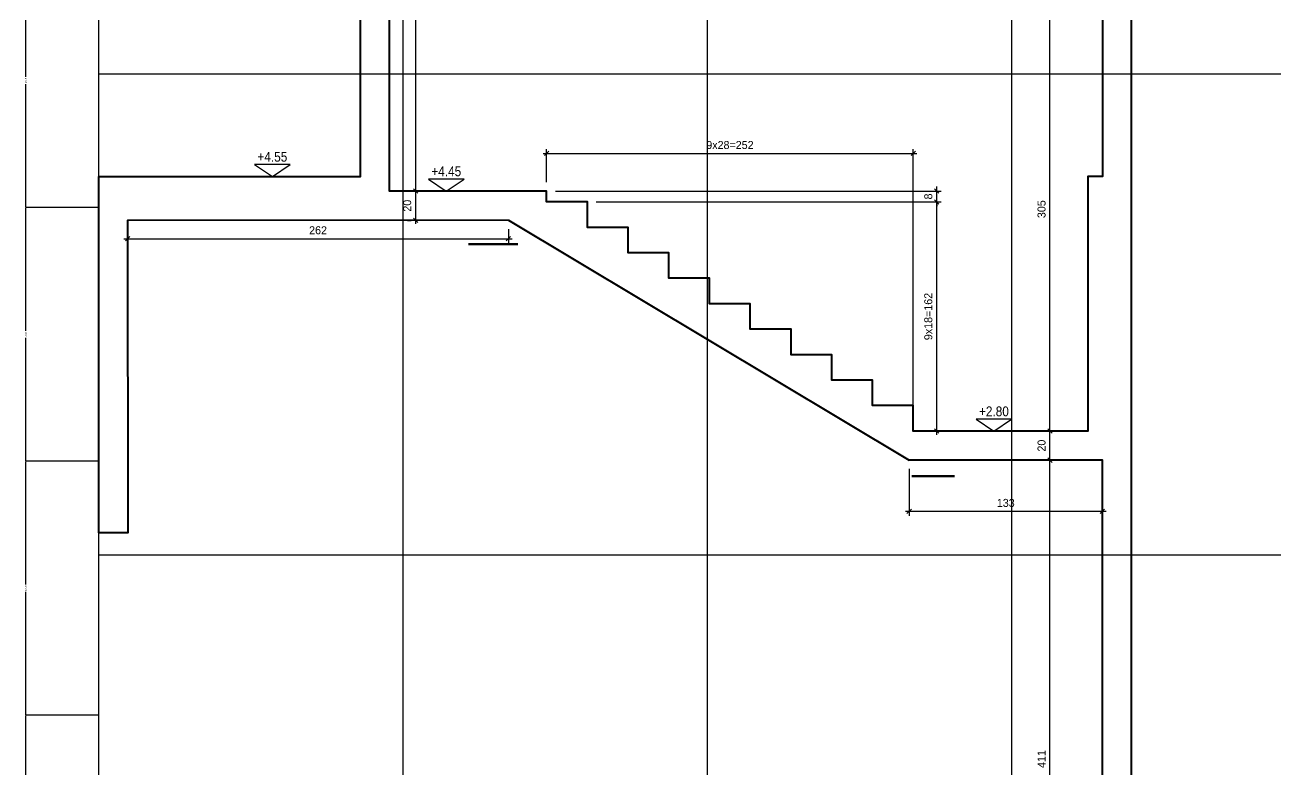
# Model space of a CAD drawing. Header units: inches. Extents: x -5298 to 11252, y 8210 to 22495.
# Drawn here: x 6446 to 7306, y 15653 to 16166 of the extents above; entities that cross this region are included whole.
import ezdxf
from ezdxf.enums import TextEntityAlignment as Align

# ---------------------------------------------------------------- set-up
doc = ezdxf.new("R2010")
doc.units = ezdxf.units.IN
doc.header["$LTSCALE"] = 11
doc.header["$MEASUREMENT"] = 0
doc.layers.get('Defpoints').update_dxf_attribs({"color": 40})
for name, color, linetype in [('BEAM', 3, 'Continuous'), ('dim', 3, 'Continuous'), ('dim-50-v', 2, 'Continuous'), ('otm-text', 1, 'Continuous'), ('P-lines', 3, 'Continuous')]:
    doc.layers.add(name, color=color, linetype=linetype)
doc.layers.add('W', color=1, linetype='Continuous', lineweight=50)
doc.layers.add('W-Conc', color=3, linetype='Continuous', lineweight=40)
doc.styles.add('danmm', font='danmm.shx', dxfattribs={"width": 0.9})
doc.styles.add('HEBTXT', font='hebtxt-weld.shx')
doc.styles.add('ROMANS', font='romans')
doc.styles.get("Standard").update_dxf_attribs({"font": 'arial.ttf'})
doc.dimstyles.new('25', dxfattribs={"dimtxt": 5.5, "dimasz": 3, "dimexe": 3, "dimexo": 6, "dimgap": 3, "dimtad": 1, "dimdec": 0, "dimrnd": 0.5, "dimtxsty": 'HEBTXT', "dimblk1": 'OBLIQUE', "dimblk2": 'OBLIQUE', "dimsah": 1, "dimcen": 1, "dimdle": 2.5, "dimclre": 9, "dimclrt": 3, "dimazin": 3, "dimtfac": 1, "dimtdec": 0, "dimtix": 1, "dimtmove": 2, "dimatfit": 3, "dimldrblk": 'OBLIQUE'})
doc.dimstyles.get("Standard").update_dxf_attribs({"dimtxt": 2.5, "dimasz": 2.5, "dimexe": 1.25, "dimexo": 0.625, "dimtad": 1, "dimtxsty": 'Standard', "dimcen": 2.5, "dimazin": 3, "dimtfac": 1, "dimtmove": 0, "dimatfit": 3})

# ---------------------------------------------------------------- blocks, each defined once
blk = doc.blocks.new('MF1')
blk.add_lwpolyline([(30, 20), (0, 0), (-30, 20)], close=True)
at = {"style": 'ROMANS'}
blk.add_attdef('0', text='', height=6, dxfattribs=at).set_placement((0, 25), align=Align.CENTER)
blk = doc.blocks.new('_OBLIQUE')
at = {"color": 0, "linetype": 'ByBlock'}
blk.add_line((-0.5, -0.5), (0.5, 0.5), dxfattribs=at)
blk = doc.blocks.new('*D841')
at = {"layer": 'Defpoints', "color": 0, "ltscale": 5, "transparency": 16777216}
for p in [(6713.92, 16331.55, 0.01), (6714.12, 16051.47), (6722, 16051.47, 0.01)]:
    blk.add_point(p, dxfattribs=at)
at = {"layer": 'dim-50-v', "color": 0, "lineweight": -2, "ltscale": 5, "transparency": 16777216}
blk.add_line((6714.12, 16334.05), (6714.12, 16048.97), dxfattribs=at)
at = {"layer": 'dim-50-v', "color": 9, "lineweight": -2, "ltscale": 5, "transparency": 16777216}
for p, q in [((6719.92, 16331.55), (6717.12, 16331.55)), ((6716, 16051.47), (6711.12, 16051.47))]:
    blk.add_line(p, q, dxfattribs=at)
at = {"layer": 'dim-50-v', "color": 0, "lineweight": -2, "ltscale": 5, "transparency": 16777216, "xscale": 3, "yscale": 3, "zscale": 3}
for p, rotation in [((6714.12, 16331.55), 90), ((6714.12, 16051.47), 270)]:
    blk.add_blockref('_OBLIQUE', p, dxfattribs=dict(at, rotation=rotation))
at = {"layer": 'dim-50-v', "color": 3, "ltscale": 5, "transparency": 16777216, "insert": (6708.37, 16191.51), "char_height": 5.5, "attachment_point": 5, "rotation": 90, "style": 'HEBTXT'}
blk.add_mtext('\\A1;280', dxfattribs=at)
blk = doc.blocks.new('*D842')
at = {"layer": 'Defpoints', "color": 0, "ltscale": 5, "transparency": 16777216}
for p in [(6722, 16051.47, 0.01), (6714.12, 16031.31), (6714.52, 16031.31, 0.01)]:
    blk.add_point(p, dxfattribs=at)
at = {"layer": 'dim-50-v', "color": 0, "lineweight": -2, "ltscale": 5, "transparency": 16777216}
blk.add_line((6714.12, 16053.97), (6714.12, 16028.81), dxfattribs=at)
at = {"layer": 'dim-50-v', "color": 9, "lineweight": -2, "ltscale": 5, "transparency": 16777216}
for p, q in [((6716, 16051.47), (6711.12, 16051.47)), ((6708.52, 16031.31), (6711.12, 16031.31))]:
    blk.add_line(p, q, dxfattribs=at)
at = {"layer": 'dim-50-v', "color": 0, "lineweight": -2, "ltscale": 5, "transparency": 16777216, "xscale": 3, "yscale": 3, "zscale": 3}
for p, rotation in [((6714.12, 16051.47), 90), ((6714.12, 16031.31), 270)]:
    blk.add_blockref('_OBLIQUE', p, dxfattribs=dict(at, rotation=rotation))
at = {"layer": 'dim-50-v', "color": 3, "ltscale": 5, "transparency": 16777216, "insert": (6708.37, 16041.39), "char_height": 5.5, "attachment_point": 5, "rotation": 90, "style": 'HEBTXT'}
blk.add_mtext('\\A1;20', dxfattribs=at)
blk = doc.blocks.new('*D807')
at = {"layer": 'Defpoints', "color": 0, "ltscale": 5, "transparency": 16777216}
for p in [(7150.15, 15866.47, 0.01), (7150.15, 15866.47), (7121.63, 15455.54, 0.01)]:
    blk.add_point(p, dxfattribs=at)
at = {"layer": 'dim-50-v', "color": 0, "lineweight": -2, "ltscale": 5, "transparency": 16777216}
blk.add_line((7150.15, 15453.04), (7150.15, 15868.97), dxfattribs=at)
at = {"layer": 'dim-50-v', "color": 9, "lineweight": -2, "ltscale": 5, "transparency": 16777216}
for p, q in [((7156.15, 15866.47), (7153.15, 15866.47)), ((7127.63, 15455.54), (7153.15, 15455.54))]:
    blk.add_line(p, q, dxfattribs=at)
at = {"layer": 'dim-50-v', "color": 0, "lineweight": -2, "ltscale": 5, "transparency": 16777216, "xscale": 3, "yscale": 3, "zscale": 3}
for p, rotation in [((7150.15, 15866.47), 90), ((7150.15, 15455.54), 270)]:
    blk.add_blockref('_OBLIQUE', p, dxfattribs=dict(at, rotation=rotation))
at = {"layer": 'dim-50-v', "color": 3, "ltscale": 5, "transparency": 16777216, "insert": (7144.4, 15661.01), "char_height": 5.5, "attachment_point": 5, "rotation": 90, "style": 'HEBTXT'}
blk.add_mtext('\\A1;411', dxfattribs=at)
blk = doc.blocks.new('*D808')
at = {"layer": 'Defpoints', "color": 0, "ltscale": 5, "transparency": 16777216}
for p in [(7150.15, 15886.47), (7153.56, 15886.47, 0.01), (7150.15, 15866.47, 0.01)]:
    blk.add_point(p, dxfattribs=at)
at = {"layer": 'dim-50-v', "color": 9, "lineweight": -2, "ltscale": 5, "transparency": 16777216}
for p, q in [((7147.56, 15886.47), (7147.15, 15886.47)), ((7156.15, 15866.47), (7153.15, 15866.47))]:
    blk.add_line(p, q, dxfattribs=at)
at = {"layer": 'dim-50-v', "color": 0, "lineweight": -2, "ltscale": 5, "transparency": 16777216}
blk.add_line((7150.15, 15863.97), (7150.15, 15888.97), dxfattribs=at)
at = {"layer": 'dim-50-v', "color": 0, "lineweight": -2, "ltscale": 5, "transparency": 16777216, "xscale": 3, "yscale": 3, "zscale": 3}
for p, rotation in [((7150.15, 15886.47), 90), ((7150.15, 15866.47), 270)]:
    blk.add_blockref('_OBLIQUE', p, dxfattribs=dict(at, rotation=rotation))
at = {"layer": 'dim-50-v', "color": 3, "ltscale": 5, "transparency": 16777216, "insert": (7144.4, 15876.47), "char_height": 5.5, "attachment_point": 5, "rotation": 90, "style": 'HEBTXT'}
blk.add_mtext('\\A1;20', dxfattribs=at)
blk = doc.blocks.new('*D850')
at = {"layer": 'Defpoints', "color": 0, "ltscale": 5, "transparency": 16777216}
for p in [(7150.15, 16191.5, 0.01), (7150.15, 16191.5), (7153.56, 15886.47, 0.01)]:
    blk.add_point(p, dxfattribs=at)
at = {"layer": 'dim-50-v', "color": 0, "lineweight": -2, "ltscale": 5, "transparency": 16777216}
blk.add_line((7150.15, 15883.97), (7150.15, 16194), dxfattribs=at)
at = {"layer": 'dim-50-v', "color": 9, "lineweight": -2, "ltscale": 5, "transparency": 16777216}
for p, q in [((7156.15, 16191.5), (7153.15, 16191.5)), ((7147.56, 15886.47), (7147.15, 15886.47))]:
    blk.add_line(p, q, dxfattribs=at)
at = {"layer": 'dim-50-v', "color": 0, "lineweight": -2, "ltscale": 5, "transparency": 16777216, "xscale": 3, "yscale": 3, "zscale": 3}
for p, rotation in [((7150.15, 16191.5), 90), ((7150.15, 15886.47), 270)]:
    blk.add_blockref('_OBLIQUE', p, dxfattribs=dict(at, rotation=rotation))
at = {"layer": 'dim-50-v', "color": 3, "ltscale": 5, "transparency": 16777216, "insert": (7144.4, 16038.99), "char_height": 5.5, "attachment_point": 5, "rotation": 90, "style": 'HEBTXT'}
blk.add_mtext('\\A1;305', dxfattribs=at)
blk = doc.blocks.new('*D861')
at = {"layer": 'Defpoints', "color": 0, "ltscale": 5, "transparency": 16777216}
for p in [(7056.19, 16077.33), (6804.2, 16051.47, 0.01), (7056.19, 15886.47, 0.01)]:
    blk.add_point(p, dxfattribs=at)
at = {"layer": 'dim-50-v', "color": 9, "lineweight": -2, "ltscale": 5, "transparency": 16777216}
for p, q in [((6804.2, 16057.47), (6804.2, 16080.33)), ((7056.19, 15892.47), (7056.19, 16080.33))]:
    blk.add_line(p, q, dxfattribs=at)
at = {"layer": 'dim-50-v', "color": 0, "lineweight": -2, "ltscale": 5, "transparency": 16777216}
blk.add_line((6801.7, 16077.33), (7058.69, 16077.33), dxfattribs=at)
at = {"layer": 'dim-50-v', "color": 0, "lineweight": -2, "ltscale": 5, "transparency": 16777216, "xscale": 3, "yscale": 3, "zscale": 3, "rotation": 180}
blk.add_blockref('_OBLIQUE', (6804.2, 16077.33), dxfattribs=at)
at = {"layer": 'dim-50-v', "color": 0, "lineweight": -2, "ltscale": 5, "transparency": 16777216, "xscale": 3, "yscale": 3, "zscale": 3}
blk.add_blockref('_OBLIQUE', (7056.19, 16077.33), dxfattribs=at)
at = {"layer": 'dim-50-v', "color": 3, "ltscale": 5, "transparency": 16777216, "insert": (6930.19, 16083.08), "char_height": 5.5, "attachment_point": 5, "style": 'HEBTXT'}
blk.add_mtext('\\A1;9x28=252', dxfattribs=at)
blk = doc.blocks.new('*D816')
at = {"layer": 'Defpoints', "color": 0, "ltscale": 5, "transparency": 16777216}
for p in [(6832.19, 16043.97, 0.01), (7072.3, 16043.97), (7056.19, 15886.47, 0.01)]:
    blk.add_point(p, dxfattribs=at)
at = {"layer": 'dim-50-v', "color": 0, "lineweight": -2, "ltscale": 5, "transparency": 16777216}
blk.add_line((7072.3, 15883.97), (7072.3, 16046.47), dxfattribs=at)
at = {"layer": 'dim-50-v', "color": 9, "lineweight": -2, "ltscale": 5, "transparency": 16777216}
for p, q in [((6838.19, 16043.97), (7075.3, 16043.97)), ((7062.19, 15886.47), (7075.3, 15886.47))]:
    blk.add_line(p, q, dxfattribs=at)
at = {"layer": 'dim-50-v', "color": 0, "lineweight": -2, "ltscale": 5, "transparency": 16777216, "xscale": 3, "yscale": 3, "zscale": 3}
for p, rotation in [((7072.3, 16043.97), 90), ((7072.3, 15886.47), 270)]:
    blk.add_blockref('_OBLIQUE', p, dxfattribs=dict(at, rotation=rotation))
at = {"layer": 'dim-50-v', "color": 3, "ltscale": 5, "transparency": 16777216, "insert": (7066.55, 15965.22), "char_height": 5.5, "attachment_point": 5, "rotation": 90, "style": 'HEBTXT'}
blk.add_mtext('\\A1;9x18=162', dxfattribs=at)
blk = doc.blocks.new('*D817')
at = {"layer": 'Defpoints', "color": 0, "ltscale": 5, "transparency": 16777216}
for p in [(6804.2, 16051.47, 0.01), (7072.3, 16051.47), (6832.19, 16043.97, 0.01)]:
    blk.add_point(p, dxfattribs=at)
at = {"layer": 'dim-50-v', "color": 0, "lineweight": -2, "ltscale": 5, "transparency": 16777216}
for p, q in [((7072.3, 16051.47), (7072.3, 16054.47)), ((7072.3, 16043.97), (7072.3, 16051.47)), ((7072.3, 16043.97), (7072.3, 16040.97))]:
    blk.add_line(p, q, dxfattribs=at)
at = {"layer": 'dim-50-v', "color": 9, "lineweight": -2, "ltscale": 5, "transparency": 16777216}
for p, q in [((6810.2, 16051.47), (7075.3, 16051.47)), ((6838.19, 16043.97), (7075.3, 16043.97))]:
    blk.add_line(p, q, dxfattribs=at)
at = {"layer": 'dim-50-v', "color": 0, "lineweight": -2, "ltscale": 5, "transparency": 16777216, "xscale": 3, "yscale": 3, "zscale": 3}
for p, rotation in [((7072.3, 16051.47), 270), ((7072.3, 16043.97), 90)]:
    blk.add_blockref('_OBLIQUE', p, dxfattribs=dict(at, rotation=rotation))
at = {"layer": 'dim-50-v', "color": 3, "ltscale": 5, "transparency": 16777216, "insert": (7066.55, 16047.72), "char_height": 5.5, "attachment_point": 5, "rotation": 90, "style": 'HEBTXT'}
blk.add_mtext('\\A1;8', dxfattribs=at)
blk = doc.blocks.new('*D833')
at = {"layer": 'Defpoints', "color": 0, "linetype": 'Continuous', "transparency": 16777216}
for p in [(6777.96, 16031.36, 0.01), (6516.18, 16019.6, 0.01), (6777.96, 16018.71)]:
    blk.add_point(p, dxfattribs=at)
at = {"layer": 'dim-50-v', "color": 9, "linetype": 'Continuous', "lineweight": -2, "transparency": 16777216}
for p, q in [((6777.96, 16025.36), (6777.96, 16015.71)), ((6516.18, 16013.6), (6516.18, 16015.71))]:
    blk.add_line(p, q, dxfattribs=at)
at = {"layer": 'dim-50-v', "color": 0, "linetype": 'Continuous', "lineweight": -2, "transparency": 16777216}
blk.add_line((6513.68, 16018.71), (6780.46, 16018.71), dxfattribs=at)
at = {"layer": 'dim-50-v', "color": 0, "linetype": 'Continuous', "lineweight": -2, "transparency": 16777216, "xscale": 3, "yscale": 3, "zscale": 3, "rotation": 180}
blk.add_blockref('_OBLIQUE', (6516.18, 16018.71), dxfattribs=at)
at = {"layer": 'dim-50-v', "color": 0, "linetype": 'Continuous', "lineweight": -2, "transparency": 16777216, "xscale": 3, "yscale": 3, "zscale": 3}
blk.add_blockref('_OBLIQUE', (6777.96, 16018.71), dxfattribs=at)
at = {"layer": 'dim-50-v', "color": 3, "linetype": 'Continuous', "transparency": 16777216, "insert": (6647.07, 16024.46), "char_height": 5.5, "attachment_point": 5, "style": 'HEBTXT'}
blk.add_mtext('\\A1;262', dxfattribs=at)
blk = doc.blocks.new('*D797')
at = {"layer": 'Defpoints', "color": 0, "ltscale": 5, "transparency": 16777216}
for p in [(7053.38, 15866.47, 0.01), (7186.2, 15866.47, 0.01), (7186.2, 15831.29)]:
    blk.add_point(p, dxfattribs=at)
at = {"layer": 'dim-50-v', "color": 9, "lineweight": -2, "ltscale": 5, "transparency": 16777216}
for p, q in [((7053.38, 15860.47), (7053.38, 15828.29)), ((7186.2, 15860.47), (7186.2, 15828.29))]:
    blk.add_line(p, q, dxfattribs=at)
at = {"layer": 'dim-50-v', "color": 0, "lineweight": -2, "ltscale": 5, "transparency": 16777216}
blk.add_line((7050.88, 15831.29), (7188.7, 15831.29), dxfattribs=at)
at = {"layer": 'dim-50-v', "color": 0, "lineweight": -2, "ltscale": 5, "transparency": 16777216, "xscale": 3, "yscale": 3, "zscale": 3, "rotation": 180}
blk.add_blockref('_OBLIQUE', (7053.38, 15831.29), dxfattribs=at)
at = {"layer": 'dim-50-v', "color": 0, "lineweight": -2, "ltscale": 5, "transparency": 16777216, "xscale": 3, "yscale": 3, "zscale": 3}
blk.add_blockref('_OBLIQUE', (7186.2, 15831.29), dxfattribs=at)
at = {"layer": 'dim-50-v', "color": 3, "ltscale": 5, "transparency": 16777216, "insert": (7119.79, 15837.04), "char_height": 5.5, "attachment_point": 5, "style": 'HEBTXT'}
blk.add_mtext('\\A1;133', dxfattribs=at)
blk = doc.blocks.new('_CLOSEDFILLED')
at = {"color": 0, "linetype": 'BYBLOCK'}
blk.add_solid([(-1, 0.2), (0, 0), (-1, -0.2)], dxfattribs=at)
blk = doc.blocks.new('*D96')
at = {"color": 2}
for p, q in [((6496.31, 15691.22), (6446.31, 15691.22)), ((6446.31, 15606.47), (6446.31, 15690.97)), ((6446.31, 15516.97), (6446.31, 15601.47)), ((6496.31, 15516.72), (6446.31, 15516.72))]:
    blk.add_line(p, q, dxfattribs=at)
at = {"layer": 'Defpoints'}
for p in [(6496.31, 15691.22), (6446.31, 15516.72), (6496.31, 15516.72)]:
    blk.add_point(p, dxfattribs=at)
at = {"layer": 'dim', "color": 2, "xscale": 0.25, "yscale": 0.25}
for p, rotation in [((6446.31, 15691.22), 90), ((6446.31, 15516.72), 270)]:
    blk.add_blockref('_CLOSEDFILLED', p, dxfattribs=dict(at, rotation=rotation))
at = {"layer": 'dim', "color": 0, "insert": (6446.31, 15603.97), "char_height": 1, "attachment_point": 5, "rotation": 90}
blk.add_mtext('174,5', dxfattribs=at)
blk = doc.blocks.new('*D97')
at = {"color": 2}
for p, q in [((6496.31, 15865.72), (6446.31, 15865.72)), ((6446.31, 15780.97), (6446.31, 15865.47)), ((6446.31, 15691.47), (6446.31, 15775.97)), ((6496.31, 15691.22), (6446.31, 15691.22))]:
    blk.add_line(p, q, dxfattribs=at)
at = {"layer": 'Defpoints'}
for p in [(6496.31, 15865.72), (6446.31, 15691.22), (6496.31, 15691.22)]:
    blk.add_point(p, dxfattribs=at)
at = {"layer": 'dim', "color": 2, "xscale": 0.25, "yscale": 0.25}
for p, rotation in [((6446.31, 15865.72), 90), ((6446.31, 15691.22), 270)]:
    blk.add_blockref('_CLOSEDFILLED', p, dxfattribs=dict(at, rotation=rotation))
at = {"layer": 'dim', "color": 0, "insert": (6446.31, 15778.47), "char_height": 1, "attachment_point": 5, "rotation": 90}
blk.add_mtext('174,5', dxfattribs=at)
blk = doc.blocks.new('*D98')
at = {"color": 2}
for p, q in [((6496.31, 16040.22), (6446.31, 16040.22)), ((6446.31, 15955.47), (6446.31, 16039.97)), ((6446.31, 15865.97), (6446.31, 15950.47)), ((6496.31, 15865.72), (6446.31, 15865.72))]:
    blk.add_line(p, q, dxfattribs=at)
at = {"layer": 'Defpoints'}
for p in [(6496.31, 16040.22), (6446.31, 15865.72), (6496.31, 15865.72)]:
    blk.add_point(p, dxfattribs=at)
at = {"layer": 'dim', "color": 2, "xscale": 0.25, "yscale": 0.25}
for p, rotation in [((6446.31, 16040.22), 90), ((6446.31, 15865.72), 270)]:
    blk.add_blockref('_CLOSEDFILLED', p, dxfattribs=dict(at, rotation=rotation))
at = {"layer": 'dim', "color": 0, "insert": (6446.31, 15952.97), "char_height": 1, "attachment_point": 5, "rotation": 90}
blk.add_mtext('174,5', dxfattribs=at)
blk = doc.blocks.new('*D99')
at = {"color": 2}
for p, q in [((6496.31, 16214.72), (6446.31, 16214.72)), ((6446.31, 16129.97), (6446.31, 16214.47)), ((6446.31, 16040.47), (6446.31, 16124.97)), ((6496.31, 16040.22), (6446.31, 16040.22))]:
    blk.add_line(p, q, dxfattribs=at)
at = {"layer": 'Defpoints'}
for p in [(6496.31, 16214.72), (6446.31, 16040.22), (6496.31, 16040.22)]:
    blk.add_point(p, dxfattribs=at)
at = {"layer": 'dim', "color": 2, "xscale": 0.25, "yscale": 0.25}
for p, rotation in [((6446.31, 16214.72), 90), ((6446.31, 16040.22), 270)]:
    blk.add_blockref('_CLOSEDFILLED', p, dxfattribs=dict(at, rotation=rotation))
at = {"layer": 'dim', "color": 0, "insert": (6446.31, 16127.47), "char_height": 1, "attachment_point": 5, "rotation": 90}
blk.add_mtext('174,5', dxfattribs=at)

msp = doc.modelspace()

# ---------------------------------------------------------------- linework, layer by layer
at = {"layer": 'BEAM', "color": 5}
for p, q in [((6496.312, 11503.269), (6496.312, 17785.198)), ((6705.492, 11503.269), (6705.492, 17785.198)), ((6914.672, 11503.269), (6914.672, 17785.198)), ((7123.852, 11503.269), (7123.852, 17785.198)), ((6496.312, 16132.059), (10470.731, 16132.059)), ((6496.312, 15801.431), (10470.731, 15801.431))]:
    msp.add_line(p, q, dxfattribs=at)
at = {"layer": 'W', "ltscale": 5}
for points, elevation in [([(6750.499, 16014.99), (6784.397, 16014.99)], -0.334), ([(7084.493, 15855.465), (7055.155, 15855.465)], -0.313)]:
    msp.add_lwpolyline(points, dxfattribs=dict(at, elevation=elevation))
at = {"layer": 'W-Conc', "ltscale": 5}
for points, elevation in [([(6777.956, 16031.356), (6516.174, 16031.187), (6516.313, 15816.471), (6496.312, 15816.458), (6496.312, 16061.471), (6676.201, 16061.471), (6676.2, 16703.115)], -0.3), ([(7206.224, 15090.965), (7206.224, 16703.083)], -0.252), ([(7186.201, 16191.501), (7186.201, 16061.471), (7176.2, 16061.471), (7176.2, 15886.471), (7056.192, 15886.471), (7056.192, 15903.971), (7028.192, 15903.971), (7028.192, 15921.471), (7000.192, 15921.471), (7000.192, 15938.971), (6972.192, 15938.971), (6972.192, 15956.471), (6944.192, 15956.471), (6944.192, 15973.971), (6916.192, 15973.971), (6916.192, 15991.471), (6888.192, 15991.471), (6888.192, 16008.971), (6860.192, 16008.971), (6860.192, 16026.471), (6832.192, 16026.471), (6832.192, 16043.971), (6804.196, 16043.971), (6804.196, 16051.471), (6696.201, 16051.471), (6696.201, 16331.561)], -0.3), ([(6777.956, 16031.356), (7053.382, 15866.471)], -0.3), ([(7186.203, 15455.541), (7186.203, 15866.471), (7053.382, 15866.471)], -0.3)]:
    msp.add_lwpolyline(points, dxfattribs=dict(at, elevation=elevation))

# ---------------------------------------------------------------- block references
at = {"layer": 'P-lines', "color": 3}
ref = msp.add_blockref('MF1', (6615.681, 16061.471, -0.3), dxfattribs=dict(at, xscale=-0.4065600000089035, yscale=0.4065600000089035, zscale=0.4065600000089035))
ref.add_attrib('-3.25', '+4.55', dxfattribs={"layer": 'otm-text', "height": 6.75, "style": 'danmm', "width": 0.9}).set_placement((6615.681, 16071.635, -0.3), align=Align.CENTER)
ref = msp.add_blockref('MF1', (6735.204, 16051.471, -0.3), dxfattribs=dict(at, xscale=-0.4065600000089035, yscale=0.4065600000089035, zscale=0.4065600000089035))
ref.add_attrib('-3.25', '+4.45', dxfattribs={"layer": 'otm-text', "height": 6.75, "style": 'danmm', "width": 0.9}).set_placement((6735.204, 16061.635, -0.3), align=Align.CENTER)
ref = msp.add_blockref('MF1', (7111.638, 15886.471, -0.3), dxfattribs=dict(at, xscale=-0.4065600000089035, yscale=0.4065600000089035, zscale=0.4065600000089035))
ref.add_attrib('-3.25', '+2.80', dxfattribs={"layer": 'otm-text', "height": 6.75, "style": 'danmm', "width": 0.9}).set_placement((7111.638, 15896.635, -0.3), align=Align.CENTER)

# ---------------------------------------------------------------- dimensions: what is measured, and where the dimension line sits
at = {"layer": 'dim', "color": 2}
for base, p1, p2, picture, middle in [((6446.312, 16040.218), (6496.312, 16040.218), (6496.312, 16214.716), '*D99', (6446.312, 16127.467)), ((6446.312, 15865.72), (6496.312, 15865.72), (6496.312, 16040.218), '*D98', (6446.312, 15952.969)), ((6446.312, 15691.222), (6496.312, 15691.222), (6496.312, 15865.72), '*D97', (6446.312, 15778.471)), ((6446.312, 15516.724), (6496.312, 15516.724), (6496.312, 15691.222), '*D96', (6446.312, 15603.973))]:
    dim = msp.add_linear_dim(base=base, p1=p1, p2=p2, angle=90, dimstyle='Standard', dxfattribs=at)
    dim.commit()
    dim.dimension.update_dxf_attribs({"geometry": picture, "text_midpoint": middle})
at = {"layer": 'dim-50-v', "ltscale": 5}
for base, p1, p2, picture, middle in [((6714.119, 16051.471, -0.313), (6713.919, 16331.55, -0.3), (6722.002, 16051.471, -0.3), '*D841', (6708.369, 16191.511, -0.313)), ((7150.148, 16191.501, -0.313), (7153.563, 15886.471, -0.3), (7150.148, 16191.501, -0.3), '*D850', (7144.398, 16038.986, -0.313)), ((6714.119, 16031.315, -0.313), (6722.002, 16051.471, -0.3), (6714.523, 16031.315, -0.3), '*D842', (6708.369, 16041.393, -0.313)), ((7072.295576, 16051.47133, -0.313298), (6832.191973, 16043.971327, -0.299745), (6804.195973, 16051.47133, -0.299745), '*D817', (7066.545576, 16047.721328, -0.313298)), ((7150.148, 15886.471, -0.313), (7150.148, 15866.471, -0.3), (7153.563, 15886.471, -0.3), '*D808', (7144.398, 15876.471, -0.313)), ((7150.148, 15866.471, -0.313), (7121.628, 15455.541, -0.3), (7150.148, 15866.471, -0.3), '*D807', (7144.398, 15661.006, -0.313))]:
    dim = msp.add_linear_dim(base=base, p1=p1, p2=p2, angle=90, dimstyle='25', dxfattribs=at)
    dim.commit()
    dim.dimension.update_dxf_attribs({"geometry": picture, "text_midpoint": middle})
dim = msp.add_linear_dim(base=(7056.192, 16077.333, -0.313), p1=(6804.196, 16051.471, -0.3), p2=(7056.192, 15886.471, -0.3), text='9x28=<>', dimstyle='25', dxfattribs=at)
dim.commit()
dim.dimension.update_dxf_attribs({"geometry": '*D861', "text_midpoint": (6930.194, 16083.083, -0.313)})
dim = msp.add_linear_dim(base=(7072.296, 16043.971, -0.313), p1=(7056.192, 15886.471, -0.3), p2=(6832.192, 16043.971, -0.3), angle=90, text='9x18=162', dimstyle='25', dxfattribs=at)
dim.commit()
dim.dimension.update_dxf_attribs({"geometry": '*D816', "text_midpoint": (7066.546, 15965.221, -0.313)})
at = {"layer": 'dim-50-v', "linetype": 'Continuous'}
dim = msp.add_linear_dim(base=(6777.956, 16018.711, -0.313), p1=(6516.182, 16019.597, -0.3), p2=(6777.956, 16031.356, -0.3), dimstyle='25', dxfattribs=at)
dim.commit()
dim.dimension.update_dxf_attribs({"geometry": '*D833', "text_midpoint": (6647.069, 16024.461, -0.313)})
at = {"layer": 'dim-50-v', "ltscale": 5}
dim = msp.add_linear_dim(base=(7186.203, 15831.285, -0.313), p1=(7053.382, 15866.471, -0.3), p2=(7186.203, 15866.471, -0.3), dimstyle='25', dxfattribs=at)
dim.commit()
dim.dimension.update_dxf_attribs({"geometry": '*D797', "text_midpoint": (7119.793, 15837.035, -0.313)})

doc.saveas('drawing.dxf')
